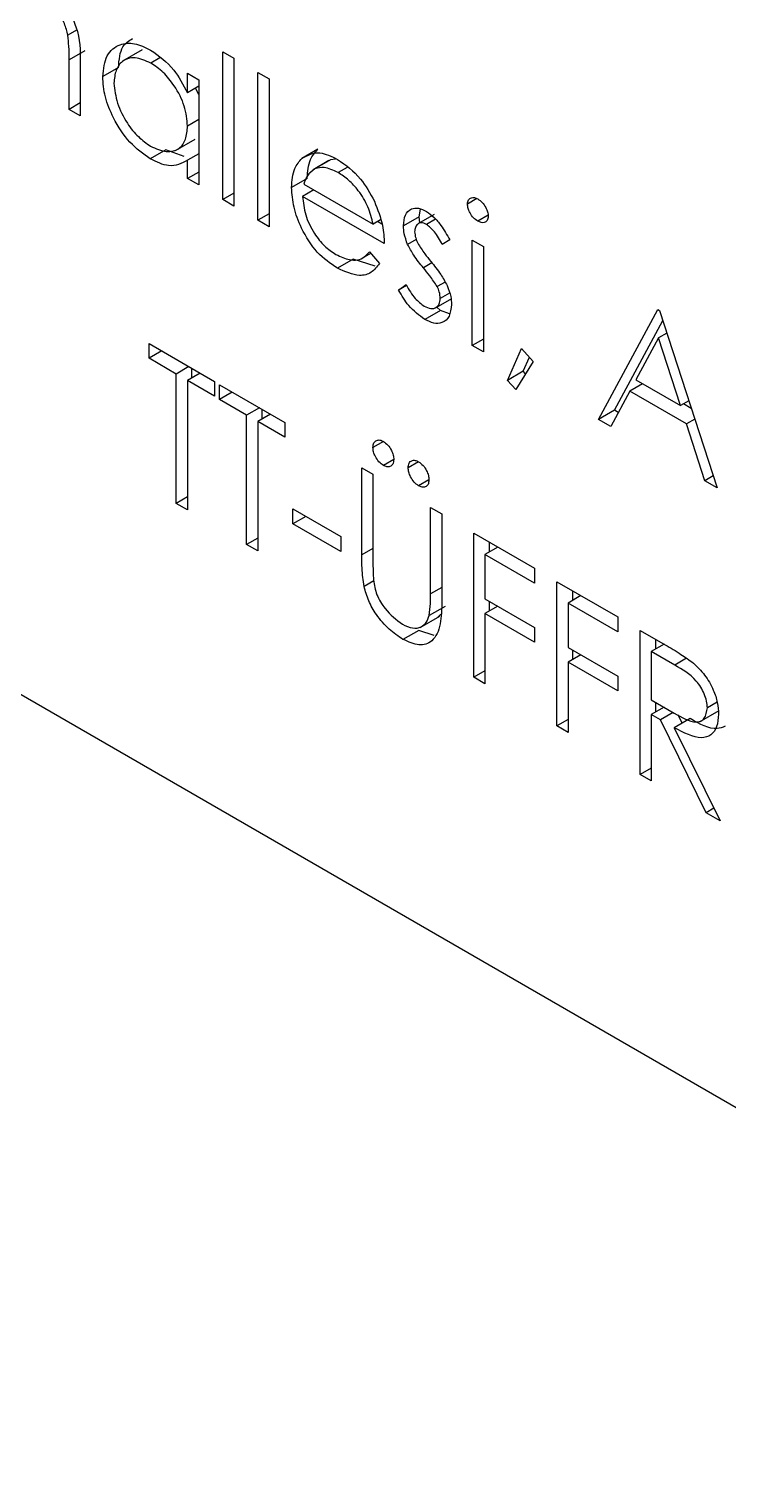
# Model space of a CAD drawing. Extents: x 150 to 4150, y 50 to 2920.
# Drawn here: x 3832.06 to 3844.65, y 2057.38 to 2083.24 of the extents above; entities that cross this region are included whole.
import ezdxf

# ---------------------------------------------------------------- set-up
doc = ezdxf.new("R2010")
doc.units = 0
doc.header["$LTSCALE"] = 10
doc.linetypes.add('SLD-KATı', pattern=[0])
doc.layers.get('0').update_dxf_attribs({"linetype": 'CONTINUOUS'})

msp = doc.modelspace()

# ---------------------------------------------------------------- linework, layer by layer
at = {"color": 7, "linetype": 'SLD-KATı'}
for p, q in [((3806.605, 2085.875), (3939.541, 2009.132)), ((3832.92, 2083.209), (3832.766, 2083.12)), ((3833.072, 2082.839), (3832.789, 2082.676)), ((3832.789, 2081.785), (3832.789, 2082.676)), ((3832.991, 2082.636), (3832.991, 2081.668)), ((3834.104, 2082.855), (3833.751, 2082.651)), ((3834.419, 2082.712), (3834.258, 2082.619)), ((3835.552, 2082.821), (3835.754, 2082.705)), ((3835.552, 2080.162), (3835.552, 2082.821)), ((3835.754, 2082.705), (3835.754, 2080.046)), ((3833.676, 2082.538), (3833.394, 2082.375)), ((3834.919, 2082.086), (3834.919, 2082.437)), ((3834.919, 2082.437), (3835.121, 2082.32)), ((3836.185, 2082.451), (3836.387, 2082.335)), ((3836.185, 2079.792), (3836.185, 2082.451)), ((3835.121, 2082.202), (3834.919, 2082.086)), ((3835.121, 2082.052), (3835.063, 2082.169)), ((3835.121, 2082.32), (3835.121, 2080.426)), ((3836.387, 2082.335), (3836.387, 2079.676)), ((3832.991, 2081.901), (3832.789, 2081.785)), ((3832.991, 2081.668), (3832.789, 2081.785)), ((3835.121, 2081.601), (3834.919, 2081.485)), ((3834.532, 2081.059), (3834.249, 2080.896)), ((3834.862, 2080.937), (3834.532, 2081.059)), ((3834.704, 2081.049), (3835.058, 2081.253)), ((3837.262, 2081.068), (3836.979, 2080.904)), ((3835.121, 2080.986), (3834.919, 2080.87)), ((3834.919, 2080.542), (3834.919, 2080.87)), ((3837.462, 2080.864), (3837.179, 2080.701)), ((3837.491, 2080.878), (3837.208, 2080.715)), ((3837.58, 2080.891), (3837.491, 2080.878)), ((3835.121, 2080.658), (3834.919, 2080.542)), ((3835.121, 2080.426), (3834.919, 2080.542)), ((3837.073, 2080.544), (3836.79, 2080.381)), ((3837.79, 2080.741), (3837.63, 2080.649)), ((3835.754, 2080.278), (3835.552, 2080.162)), ((3837.193, 2080.336), (3836.991, 2080.22)), ((3837.013, 2080.44), (3838.258, 2079.721)), ((3835.754, 2080.046), (3835.552, 2080.162)), ((3838.459, 2079.372), (3836.991, 2080.22)), ((3840.127, 2080.18), (3839.956, 2080.081)), ((3836.387, 2079.908), (3836.185, 2079.792)), ((3836.387, 2079.676), (3836.185, 2079.792)), ((3838.393, 2079.799), (3838.258, 2079.721)), ((3838.418, 2079.723), (3838.339, 2079.768)), ((3839.088, 2079.856), (3838.805, 2079.693)), ((3839.358, 2079.895), (3839.075, 2079.731)), ((3839.088, 2079.856), (3839.112, 2079.992)), ((3839.098, 2079.745), (3839.088, 2079.856)), ((3839.382, 2079.812), (3839.219, 2079.718)), ((3840.328, 2079.882), (3840.142, 2079.775)), ((3839.035, 2079.447), (3838.88, 2079.357)), ((3839.639, 2079.438), (3839.503, 2079.355)), ((3840.042, 2079.434), (3840.244, 2079.317)), ((3840.042, 2077.539), (3840.042, 2079.434)), ((3840.244, 2079.317), (3840.244, 2077.423)), ((3837.898, 2079.092), (3837.615, 2078.929)), ((3838.295, 2078.963), (3837.898, 2079.092)), ((3838.062, 2079.109), (3838.217, 2079.199)), ((3838.194, 2079.226), (3838.373, 2079.015)), ((3838.718, 2078.535), (3838.852, 2078.633)), ((3838.862, 2078.618), (3838.718, 2078.535)), ((3839.554, 2078.679), (3839.411, 2078.597)), ((3839.635, 2078.481), (3839.467, 2078.384)), ((3839.391, 2078.223), (3839.674, 2078.387)), ((3839.47, 2078.171), (3839.402, 2078.23)), ((3839.47, 2078.171), (3839.187, 2078.008)), ((3839.633, 2078.106), (3839.47, 2078.171)), ((3842.316, 2076.21), (3843.381, 2078.188)), ((3842.599, 2076.374), (3843.469, 2077.989)), ((3843.381, 2078.188), (3843.41, 2078.171)), ((3843.41, 2078.171), (3844.446, 2074.981)), ((3843.543, 2077.762), (3843.393, 2077.676)), ((3834.227, 2077.574), (3835.407, 2076.892)), ((3834.227, 2077.308), (3834.227, 2077.574)), ((3834.457, 2077.441), (3834.227, 2077.308)), ((3840.244, 2077.655), (3840.042, 2077.539)), ((3840.244, 2077.423), (3840.042, 2077.539)), ((3840.676, 2076.912), (3840.93, 2077.487)), ((3840.93, 2077.487), (3841.136, 2077.253)), ((3843.393, 2077.676), (3842.987, 2076.92)), ((3843.789, 2076.457), (3843.393, 2077.676)), ((3834.716, 2077.025), (3834.227, 2077.308)), ((3841.136, 2077.253), (3840.827, 2076.749)), ((3840.958, 2077.076), (3841.07, 2077.328)), ((3834.946, 2077.158), (3834.716, 2077.025)), ((3834.716, 2074.699), (3834.716, 2077.025)), ((3835.148, 2077.042), (3834.917, 2076.909)), ((3834.999, 2076.956), (3834.999, 2077.128)), ((3840.958, 2077.076), (3840.676, 2076.912)), ((3840.827, 2076.749), (3840.676, 2076.912)), ((3841, 2077.031), (3840.958, 2077.076)), ((3842.987, 2076.92), (3843.789, 2076.457)), ((3834.917, 2076.909), (3834.917, 2074.582)), ((3835.407, 2076.626), (3834.917, 2076.909)), ((3835.407, 2076.892), (3835.407, 2076.626)), ((3835.493, 2076.834), (3836.673, 2076.153)), ((3835.493, 2076.568), (3835.493, 2076.834)), ((3835.723, 2076.701), (3835.493, 2076.568)), ((3842.877, 2076.717), (3842.536, 2076.083)), ((3843.108, 2076.85), (3842.877, 2076.717)), ((3843.895, 2076.13), (3842.877, 2076.717)), ((3835.982, 2076.285), (3835.493, 2076.568)), ((3836.213, 2076.418), (3835.982, 2076.285)), ((3843.939, 2076.543), (3843.789, 2076.457)), ((3843.983, 2076.405), (3843.842, 2076.487)), ((3835.982, 2073.959), (3835.982, 2076.285)), ((3836.414, 2076.302), (3836.184, 2076.169)), ((3836.184, 2076.169), (3836.184, 2073.843)), ((3836.673, 2075.887), (3836.184, 2076.169)), ((3836.265, 2076.216), (3836.265, 2076.388)), ((3836.673, 2076.153), (3836.673, 2075.887)), ((3842.599, 2076.374), (3842.316, 2076.21)), ((3842.536, 2076.083), (3842.316, 2076.21)), ((3842.67, 2076.332), (3842.599, 2076.374)), ((3844.045, 2076.216), (3843.895, 2076.13)), ((3844.227, 2075.107), (3843.895, 2076.13)), ((3838.443, 2075.813), (3838.256, 2075.705)), ((3838.63, 2075.489), (3838.443, 2075.381)), ((3839.076, 2075.447), (3838.889, 2075.339)), ((3838.055, 2075.339), (3838.256, 2075.223)), ((3838.055, 2073.773), (3838.055, 2075.339)), ((3838.256, 2075.223), (3838.256, 2073.67)), ((3839.263, 2075.123), (3839.076, 2075.015)), ((3844.377, 2075.194), (3844.227, 2075.107)), ((3844.446, 2074.981), (3844.227, 2075.107)), ((3834.917, 2074.815), (3834.716, 2074.699)), ((3834.917, 2074.582), (3834.716, 2074.699)), ((3836.817, 2074.598), (3837.68, 2074.1)), ((3836.817, 2074.332), (3836.817, 2074.598)), ((3839.292, 2074.625), (3839.494, 2074.508)), ((3839.292, 2073.071), (3839.292, 2074.625)), ((3837.047, 2074.465), (3836.817, 2074.332)), ((3837.68, 2073.834), (3836.817, 2074.332)), ((3839.494, 2074.508), (3839.494, 2072.943)), ((3836.184, 2074.075), (3835.982, 2073.959)), ((3837.68, 2074.1), (3837.68, 2073.834)), ((3840.069, 2074.162), (3841.163, 2073.531)), ((3840.069, 2071.57), (3840.069, 2074.162)), ((3836.184, 2073.843), (3835.982, 2073.959)), ((3840.501, 2073.913), (3840.271, 2073.78)), ((3840.352, 2073.827), (3840.352, 2073.999)), ((3840.271, 2073.78), (3840.271, 2072.982)), ((3841.163, 2073.265), (3840.271, 2073.78)), ((3838.269, 2073.305), (3838.095, 2073.204)), ((3841.163, 2073.531), (3841.163, 2073.265)), ((3841.566, 2073.288), (3842.66, 2072.657)), ((3841.566, 2070.696), (3841.566, 2073.288)), ((3841.998, 2073.039), (3841.768, 2072.906)), ((3841.849, 2072.953), (3841.849, 2073.125)), ((3839.552, 2072.845), (3839.269, 2072.682)), ((3840.271, 2072.982), (3841.163, 2072.467)), ((3840.501, 2072.85), (3840.271, 2072.717)), ((3840.352, 2072.764), (3840.352, 2072.936)), ((3841.768, 2072.906), (3841.768, 2072.108)), ((3842.66, 2072.391), (3841.768, 2072.906)), ((3839.103, 2072.467), (3839.457, 2072.671)), ((3839.42, 2072.654), (3839.477, 2072.703)), ((3840.271, 2072.717), (3840.271, 2071.454)), ((3841.163, 2072.201), (3840.271, 2072.717)), ((3842.66, 2072.657), (3842.66, 2072.391)), ((3839.079, 2072.415), (3838.796, 2072.252)), ((3839.359, 2072.32), (3839.079, 2072.415)), ((3841.163, 2072.467), (3841.163, 2072.201)), ((3843.063, 2072.414), (3843.512, 2072.155)), ((3843.063, 2069.821), (3843.063, 2072.414)), ((3841.768, 2072.108), (3842.66, 2071.593)), ((3841.849, 2071.889), (3841.849, 2072.061)), ((3843.495, 2072.165), (3843.264, 2072.032)), ((3843.264, 2072.032), (3843.264, 2071.167)), ((3843.685, 2071.789), (3843.264, 2072.032)), ((3843.346, 2072.079), (3843.346, 2072.251)), ((3841.998, 2071.975), (3841.768, 2071.842)), ((3841.768, 2071.842), (3841.768, 2070.579)), ((3842.66, 2071.327), (3841.768, 2071.842)), ((3840.271, 2071.686), (3840.069, 2071.57)), ((3840.271, 2071.454), (3840.069, 2071.57)), ((3842.66, 2071.593), (3842.66, 2071.327)), ((3843.264, 2071.167), (3843.675, 2070.927)), ((3843.493, 2071.034), (3843.264, 2070.902)), ((3843.346, 2070.949), (3843.346, 2071.12)), ((3844.131, 2070.769), (3844.485, 2070.974)), ((3844.449, 2071.125), (3844.272, 2071.023)), ((3841.768, 2070.812), (3841.566, 2070.696)), ((3843.264, 2070.902), (3843.264, 2069.705)), ((3843.428, 2070.807), (3843.264, 2070.902)), ((3843.655, 2070.938), (3843.428, 2070.807)), ((3844.253, 2069.134), (3843.428, 2070.807)), ((3843.96, 2070.827), (3843.677, 2070.663)), ((3843.821, 2070.746), (3843.747, 2070.898)), ((3841.768, 2070.579), (3841.566, 2070.696)), ((3843.677, 2070.663), (3844.502, 2068.991)), ((3843.264, 2069.938), (3843.063, 2069.821)), ((3843.264, 2069.705), (3843.063, 2069.821)), ((3844.391, 2069.214), (3844.253, 2069.134)), ((3844.502, 2068.991), (3844.253, 2069.134))]:
    msp.add_line(p, q, dxfattribs=at)
at = {"color": 8, "linetype": 'SLD-KATı'}
for p, q in [((3839.317, 2079.024), (3839.163, 2078.935)), ((3838.256, 2073.89), (3838.055, 2073.773)), ((3839.494, 2073.188), (3839.292, 2073.071)), ((3843.898, 2071.912), (3843.685, 2071.789))]:
    msp.add_line(p, q, dxfattribs=at)
at = {"color": 7, "linetype": 'SLD-KATı'}
for points, knots in [([(3832.377, 2083.95), (3832.451, 2083.9), (3832.598, 2083.8), (3832.791, 2083.552), (3832.987, 2083.137), (3832.989, 2082.842), (3832.991, 2082.636)], [0, 0, 0, 0, 0.18702, 0.373895, 0.560598, 1, 1, 1, 1]), ([(3832.766, 2083.12), (3832.749, 2083.19), (3832.716, 2083.329), (3832.571, 2083.579), (3832.429, 2083.678), (3832.342, 2083.738)], [0, 0, 0, 0, 0.2813246, 0.5614811, 1, 1, 1, 1]), ([(3832.789, 2082.676), (3832.79, 2082.756), (3832.79, 2082.9), (3832.773, 2083.053), (3832.766, 2083.12)], [0, 0, 0, 0, 0.560281, 1, 1, 1, 1]), ([(3833.394, 2082.375), (3833.409, 2082.511), (3833.44, 2082.784), (3833.678, 2082.963), (3833.959, 2082.995), (3834.156, 2082.9), (3834.255, 2082.853)], [0, 0, 0, 0, 0.279413, 0.559191, 0.779548, 1, 1, 1, 1]), ([(3833.676, 2082.538), (3833.689, 2082.679), (3833.711, 2082.925), (3833.866, 2083.019), (3833.932, 2083.059)], [0, 0, 0, 0, 0.573159, 1, 1, 1, 1]), ([(3834.258, 2082.619), (3834.162, 2082.661), (3833.969, 2082.746), (3833.751, 2082.675), (3833.62, 2082.503), (3833.603, 2082.339), (3833.595, 2082.256)], [0, 0, 0, 0, 0.279767, 0.559291, 0.779719, 1, 1, 1, 1]), ([(3834.255, 2082.853), (3834.403, 2082.748), (3834.668, 2082.561), (3834.842, 2082.231), (3834.919, 2082.086)], [0, 0, 0, 0, 0.559062, 1, 1, 1, 1]), ([(3834.919, 2081.485), (3834.908, 2081.604), (3834.887, 2081.841), (3834.705, 2082.193), (3834.487, 2082.466), (3834.334, 2082.568), (3834.258, 2082.619)], [0, 0, 0, 0, 0.27966, 0.55921, 0.779487, 1, 1, 1, 1]), ([(3834.249, 2080.896), (3834.123, 2080.985), (3833.871, 2081.165), (3833.592, 2081.594), (3833.419, 2082.017), (3833.402, 2082.256), (3833.394, 2082.375)], [0, 0, 0, 0, 0.279573, 0.559333, 0.779589, 1, 1, 1, 1]), ([(3833.595, 2082.256), (3833.609, 2082.138), (3833.636, 2081.901), (3833.813, 2081.552), (3834.03, 2081.28), (3834.181, 2081.176), (3834.256, 2081.124)], [0, 0, 0, 0, 0.279429, 0.559146, 0.77957, 1, 1, 1, 1]), ([(3834.256, 2081.124), (3834.352, 2081.082), (3834.545, 2080.998), (3834.769, 2081.058), (3834.899, 2081.234), (3834.913, 2081.401), (3834.919, 2081.485)], [0, 0, 0, 0, 0.279822, 0.559387, 0.779603, 1, 1, 1, 1]), ([(3837.073, 2080.544), (3837.083, 2080.667), (3837.101, 2080.887), (3837.212, 2081.012), (3837.262, 2081.068)], [0, 0, 0, 0, 0.5594271, 1, 1, 1, 1]), ([(3834.919, 2080.87), (3834.813, 2080.814), (3834.623, 2080.716), (3834.363, 2080.841), (3834.249, 2080.896)], [0, 0, 0, 0, 0.558763, 1, 1, 1, 1]), ([(3836.79, 2080.381), (3836.8, 2080.504), (3836.818, 2080.723), (3836.93, 2080.849), (3836.979, 2080.904)], [0, 0, 0, 0, 0.5594271, 1, 1, 1, 1]), ([(3836.979, 2080.904), (3837.08, 2080.961), (3837.26, 2081.061), (3837.51, 2080.941), (3837.62, 2080.887)], [0, 0, 0, 0, 0.558577, 1, 1, 1, 1]), ([(3837.62, 2080.887), (3837.766, 2080.784), (3838.027, 2080.598), (3838.203, 2080.275), (3838.281, 2080.133)], [0, 0, 0, 0, 0.558919, 1, 1, 1, 1]), ([(3837.208, 2080.715), (3837.159, 2080.679), (3837.071, 2080.615), (3837.03, 2080.494), (3837.013, 2080.44)], [0, 0, 0, 0, 0.558795, 1, 1, 1, 1]), ([(3837.63, 2080.649), (3837.543, 2080.69), (3837.388, 2080.764), (3837.263, 2080.73), (3837.208, 2080.715)], [0, 0, 0, 0, 0.559458, 1, 1, 1, 1]), ([(3838.258, 2079.721), (3838.233, 2079.825), (3838.184, 2080.033), (3838.012, 2080.313), (3837.821, 2080.522), (3837.694, 2080.606), (3837.63, 2080.649)], [0, 0, 0, 0, 0.2801382, 0.5591944, 0.7795977, 1, 1, 1, 1]), ([(3837.615, 2078.929), (3837.49, 2079.014), (3837.241, 2079.184), (3836.973, 2079.615), (3836.817, 2080.029), (3836.799, 2080.264), (3836.79, 2080.381)], [0, 0, 0, 0, 0.279885, 0.558859, 0.779462, 1, 1, 1, 1]), ([(3836.991, 2080.22), (3837.002, 2080.111), (3837.022, 2079.894), (3837.181, 2079.57), (3837.38, 2079.317), (3837.52, 2079.223), (3837.59, 2079.176)], [0, 0, 0, 0, 0.279963, 0.559359, 0.779526, 1, 1, 1, 1]), ([(3838.281, 2080.133), (3838.339, 2079.985), (3838.444, 2079.721), (3838.455, 2079.479), (3838.459, 2079.372)], [0, 0, 0, 0, 0.558897, 1, 1, 1, 1]), ([(3838.805, 2079.693), (3838.811, 2079.762), (3838.823, 2079.9), (3838.932, 2080.003), (3839.071, 2080.022), (3839.17, 2079.974), (3839.219, 2079.95)], [0, 0, 0, 0, 0.279936, 0.559437, 0.779611, 1, 1, 1, 1]), ([(3839.956, 2080.081), (3839.96, 2080.109), (3839.967, 2080.166), (3840.02, 2080.2), (3840.08, 2080.204), (3840.121, 2080.184), (3840.142, 2080.174)], [0, 0, 0, 0, 0.279289, 0.558897, 0.779452, 1, 1, 1, 1]), ([(3840.142, 2079.775), (3840.116, 2079.793), (3840.063, 2079.83), (3840.003, 2079.917), (3839.963, 2080.005), (3839.958, 2080.056), (3839.956, 2080.081)], [0, 0, 0, 0, 0.279784, 0.559698, 0.779921, 1, 1, 1, 1]), ([(3840.142, 2080.174), (3840.169, 2080.155), (3840.222, 2080.118), (3840.284, 2080.03), (3840.324, 2079.941), (3840.328, 2079.89), (3840.33, 2079.865)], [0, 0, 0, 0, 0.279869, 0.559866, 0.779911, 1, 1, 1, 1]), ([(3839.219, 2079.95), (3839.265, 2079.918), (3839.358, 2079.852), (3839.504, 2079.672), (3839.588, 2079.527), (3839.639, 2079.438)], [0, 0, 0, 0, 0.279553, 0.559703, 1, 1, 1, 1]), ([(3840.33, 2079.865), (3840.326, 2079.836), (3840.319, 2079.78), (3840.265, 2079.748), (3840.205, 2079.744), (3840.163, 2079.765), (3840.142, 2079.775)], [0, 0, 0, 0, 0.27916, 0.558862, 0.779356, 1, 1, 1, 1]), ([(3838.88, 2079.357), (3838.855, 2079.423), (3838.812, 2079.539), (3838.807, 2079.646), (3838.805, 2079.693)], [0, 0, 0, 0, 0.559587, 1, 1, 1, 1]), ([(3839.219, 2079.718), (3839.187, 2079.731), (3839.124, 2079.758), (3839.056, 2079.726), (3839.013, 2079.669), (3839.008, 2079.613), (3839.006, 2079.586)], [0, 0, 0, 0, 0.279313, 0.559072, 0.779518, 1, 1, 1, 1]), ([(3839.006, 2079.586), (3839.01, 2079.548), (3839.016, 2079.482), (3839.048, 2079.412), (3839.062, 2079.382)], [0, 0, 0, 0, 0.559054, 1, 1, 1, 1]), ([(3839.503, 2079.355), (3839.459, 2079.437), (3839.382, 2079.583), (3839.269, 2079.677), (3839.219, 2079.718)], [0, 0, 0, 0, 0.562045, 1, 1, 1, 1]), ([(3839.163, 2078.935), (3839.103, 2079.009), (3838.996, 2079.139), (3838.915, 2079.291), (3838.88, 2079.357)], [0, 0, 0, 0, 0.560659, 1, 1, 1, 1]), ([(3839.062, 2079.382), (3839.102, 2079.316), (3839.174, 2079.199), (3839.259, 2079.096), (3839.296, 2079.051)], [0, 0, 0, 0, 0.559018, 1, 1, 1, 1]), ([(3837.59, 2079.176), (3837.673, 2079.138), (3837.809, 2079.074), (3837.983, 2079.07), (3838.103, 2079.126), (3838.164, 2079.193), (3838.194, 2079.226)], [0, 0, 0, 0, 0.339465, 0.559626, 0.779498, 1, 1, 1, 1]), ([(3838.373, 2079.015), (3838.327, 2078.955), (3838.236, 2078.837), (3837.978, 2078.766), (3837.753, 2078.867), (3837.615, 2078.929)], [0, 0, 0, 0, 0.280919, 0.561407, 1, 1, 1, 1]), ([(3839.296, 2079.051), (3839.358, 2078.975), (3839.469, 2078.84), (3839.554, 2078.683), (3839.592, 2078.615)], [0, 0, 0, 0, 0.560649, 1, 1, 1, 1]), ([(3839.411, 2078.597), (3839.368, 2078.664), (3839.291, 2078.784), (3839.202, 2078.889), (3839.163, 2078.935)], [0, 0, 0, 0, 0.559074, 1, 1, 1, 1]), ([(3839.187, 2078.008), (3839.086, 2078.082), (3838.903, 2078.214), (3838.775, 2078.437), (3838.718, 2078.535)], [0, 0, 0, 0, 0.559289, 1, 1, 1, 1]), ([(3838.852, 2078.633), (3838.903, 2078.544), (3838.994, 2078.384), (3839.121, 2078.288), (3839.177, 2078.246)], [0, 0, 0, 0, 0.560833, 1, 1, 1, 1]), ([(3839.467, 2078.384), (3839.464, 2078.423), (3839.458, 2078.492), (3839.426, 2078.565), (3839.411, 2078.597)], [0, 0, 0, 0, 0.559603, 1, 1, 1, 1]), ([(3839.592, 2078.615), (3839.617, 2078.549), (3839.661, 2078.432), (3839.666, 2078.325), (3839.668, 2078.278)], [0, 0, 0, 0, 0.559466, 1, 1, 1, 1]), ([(3839.177, 2078.246), (3839.218, 2078.228), (3839.299, 2078.19), (3839.393, 2078.215), (3839.456, 2078.279), (3839.463, 2078.349), (3839.467, 2078.384)], [0, 0, 0, 0, 0.279988, 0.559745, 0.779963, 1, 1, 1, 1]), ([(3839.668, 2078.278), (3839.66, 2078.201), (3839.644, 2078.047), (3839.513, 2077.942), (3839.354, 2077.927), (3839.243, 2077.981), (3839.187, 2078.008)], [0, 0, 0, 0, 0.279548, 0.559226, 0.779475, 1, 1, 1, 1]), ([(3838.256, 2075.705), (3838.259, 2075.735), (3838.266, 2075.795), (3838.317, 2075.835), (3838.378, 2075.844), (3838.421, 2075.823), (3838.443, 2075.813)], [0, 0, 0, 0, 0.279555, 0.559203, 0.77952, 1, 1, 1, 1]), ([(3838.443, 2075.381), (3838.416, 2075.401), (3838.361, 2075.44), (3838.3, 2075.534), (3838.262, 2075.626), (3838.258, 2075.679), (3838.256, 2075.705)], [0, 0, 0, 0, 0.279601, 0.559295, 0.779654, 1, 1, 1, 1]), ([(3838.443, 2075.813), (3838.471, 2075.793), (3838.526, 2075.754), (3838.586, 2075.66), (3838.625, 2075.567), (3838.628, 2075.515), (3838.63, 2075.489)], [0, 0, 0, 0, 0.279492, 0.559245, 0.779507, 1, 1, 1, 1]), ([(3838.63, 2075.489), (3838.627, 2075.459), (3838.621, 2075.399), (3838.569, 2075.358), (3838.508, 2075.35), (3838.465, 2075.371), (3838.443, 2075.381)], [0, 0, 0, 0, 0.279537, 0.559334, 0.779644, 1, 1, 1, 1]), ([(3838.889, 2075.339), (3838.893, 2075.369), (3838.899, 2075.429), (3838.95, 2075.47), (3839.011, 2075.479), (3839.055, 2075.458), (3839.076, 2075.447)], [0, 0, 0, 0, 0.279555, 0.559203, 0.77952, 1, 1, 1, 1]), ([(3839.076, 2075.447), (3839.104, 2075.428), (3839.159, 2075.389), (3839.22, 2075.294), (3839.258, 2075.202), (3839.262, 2075.149), (3839.263, 2075.123)], [0, 0, 0, 0, 0.279492, 0.559245, 0.779507, 1, 1, 1, 1]), ([(3839.076, 2075.015), (3839.049, 2075.035), (3838.994, 2075.075), (3838.933, 2075.168), (3838.895, 2075.261), (3838.891, 2075.313), (3838.889, 2075.339)], [0, 0, 0, 0, 0.2796014, 0.5592949, 0.7796537, 1, 1, 1, 1]), ([(3839.263, 2075.123), (3839.26, 2075.093), (3839.254, 2075.033), (3839.203, 2074.993), (3839.141, 2074.985), (3839.098, 2075.005), (3839.076, 2075.015)], [0, 0, 0, 0, 0.279537, 0.559334, 0.779644, 1, 1, 1, 1]), ([(3838.095, 2073.204), (3838.08, 2073.314), (3838.055, 2073.509), (3838.055, 2073.693), (3838.055, 2073.773)], [0, 0, 0, 0, 0.559499, 1, 1, 1, 1]), ([(3838.256, 2073.67), (3838.256, 2073.605), (3838.256, 2073.49), (3838.262, 2073.372), (3838.265, 2073.32)], [0, 0, 0, 0, 0.560124, 1, 1, 1, 1]), ([(3838.265, 2073.32), (3838.279, 2073.232), (3838.308, 2073.057), (3838.5, 2072.743), (3838.677, 2072.607), (3838.785, 2072.525)], [0, 0, 0, 0, 0.2810568, 0.5608207, 1, 1, 1, 1]), ([(3838.796, 2072.252), (3838.711, 2072.308), (3838.541, 2072.42), (3838.326, 2072.673), (3838.168, 2072.945), (3838.119, 2073.118), (3838.095, 2073.204)], [0, 0, 0, 0, 0.280221, 0.559914, 0.779952, 1, 1, 1, 1]), ([(3839.269, 2072.682), (3839.278, 2072.752), (3839.293, 2072.877), (3839.292, 2073.012), (3839.292, 2073.071)], [0, 0, 0, 0, 0.559624, 1, 1, 1, 1]), ([(3839.494, 2072.943), (3839.492, 2072.799), (3839.488, 2072.514), (3839.353, 2072.21), (3839.091, 2072.118), (3838.895, 2072.208), (3838.796, 2072.252)], [0, 0, 0, 0, 0.281655, 0.560111, 0.78008, 1, 1, 1, 1]), ([(3838.785, 2072.525), (3838.847, 2072.496), (3838.971, 2072.44), (3839.12, 2072.464), (3839.222, 2072.549), (3839.254, 2072.638), (3839.269, 2072.682)], [0, 0, 0, 0, 0.279787, 0.559377, 0.779569, 1, 1, 1, 1]), ([(3843.512, 2072.155), (3843.607, 2072.1), (3843.778, 2072.002), (3843.946, 2071.88), (3844.021, 2071.826)], [0, 0, 0, 0, 0.56024, 1, 1, 1, 1]), ([(3844.272, 2071.023), (3844.269, 2071.063), (3844.264, 2071.141), (3844.22, 2071.271), (3844.157, 2071.395), (3843.99, 2071.618), (3843.821, 2071.713), (3843.685, 2071.789)], [0, 0, 0, 0, 0.1253074, 0.250617, 0.3759543, 0.5012806, 1, 1, 1, 1]), ([(3844.021, 2071.826), (3844.091, 2071.758), (3844.232, 2071.623), (3844.38, 2071.362), (3844.462, 2071.114), (3844.469, 2070.976), (3844.473, 2070.906)], [0, 0, 0, 0, 0.279797, 0.5595, 0.779626, 1, 1, 1, 1]), ([(3843.675, 2070.927), (3843.813, 2070.847), (3843.986, 2070.748), (3844.156, 2070.777), (3844.245, 2070.844), (3844.261, 2070.952), (3844.272, 2071.023)], [0, 0, 0, 0, 0.4998271, 0.6254978, 0.7512079, 1, 1, 1, 1]), ([(3844.473, 2070.906), (3844.467, 2070.828), (3844.455, 2070.671), (3844.344, 2070.517), (3844.091, 2070.445), (3843.848, 2070.573), (3843.677, 2070.663)], [0, 0, 0, 0, 0.18712, 0.373979, 0.560911, 1, 1, 1, 1]), ([(3844.591, 2070.69), (3844.545, 2070.671), (3844.371, 2070.599), (3844.134, 2070.73), (3843.96, 2070.827)], [0, 0, 0, 0, 0.265252, 1, 1, 1, 1])]:
    msp.add_open_spline(points, degree=3, knots=knots, dxfattribs=at)

doc.saveas('drawing.dxf')
